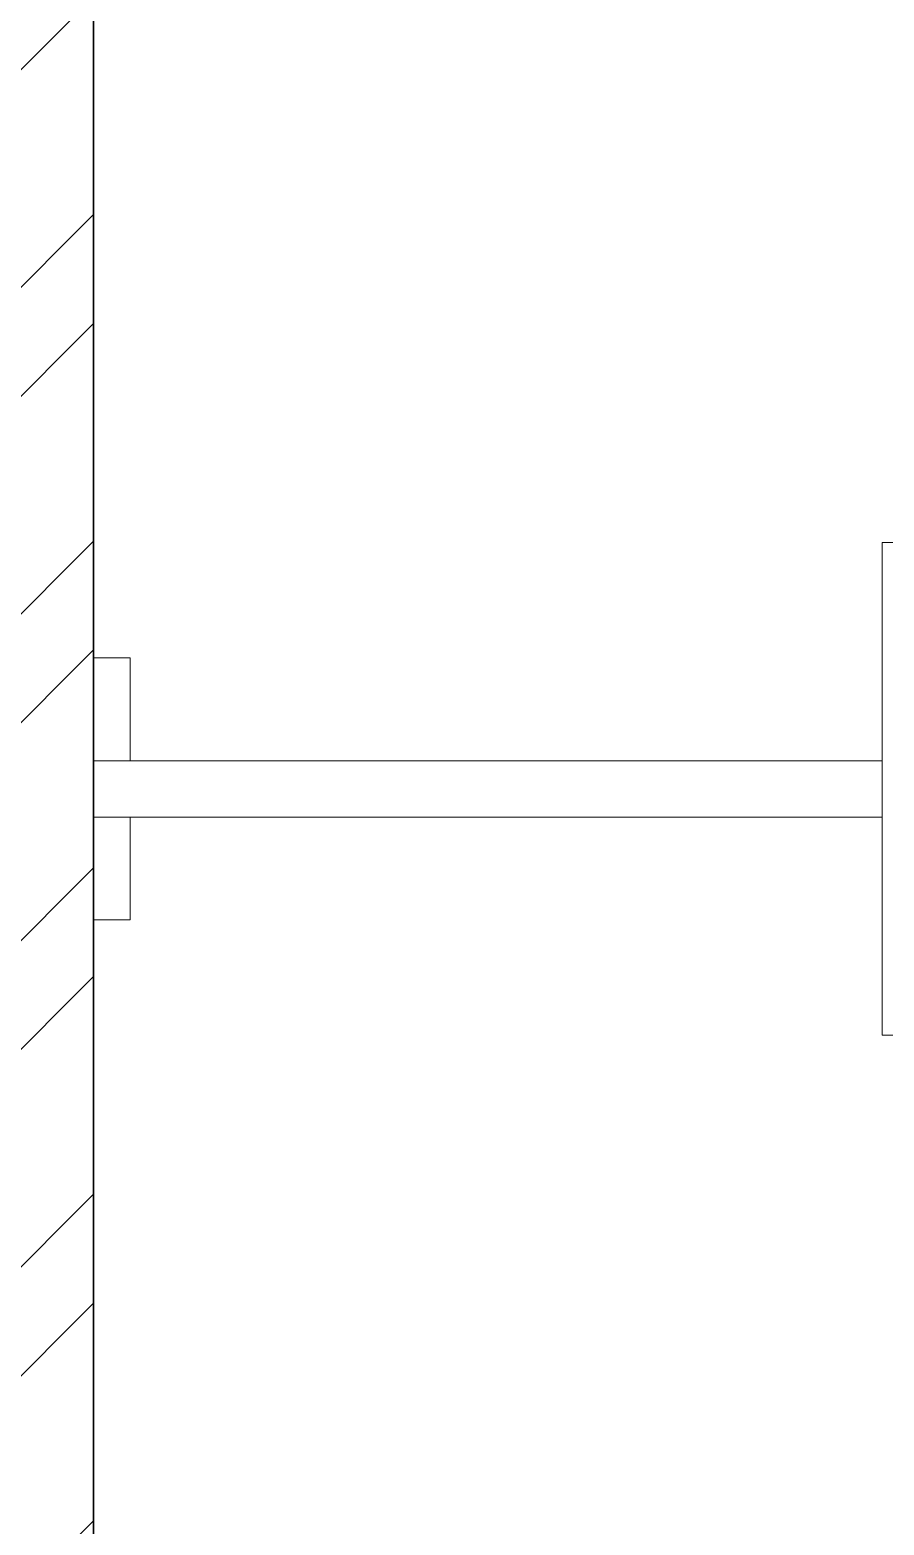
# Model space of a CAD drawing. Header units: inches. Extents: x 3094 to 3721, y -16790 to -15753.
# Drawn here: x 3182.58 to 3196.46, y -15834.9 to -15810.62 of the extents above; entities that cross this region are included whole.
import ezdxf

# ---------------------------------------------------------------- set-up
doc = ezdxf.new("R2010")
doc.units = ezdxf.units.IN
doc.header["$LTSCALE"] = 25
doc.header["$MEASUREMENT"] = 0
for name, color, linetype, lineweight in [('C.P. Fitting', 2, 'Continuous', 13), ('SDA - Bathroom Fittings & Fixtures', 52, 'Continuous', 5), ('SDA - Brick Wall', 7, 'Continuous', 30), ('SDA - Hatch Lite', 252, 'Continuous', 0)]:
    doc.layers.add(name, color=color, linetype=linetype, lineweight=lineweight)
doc.layers.add('PP-TOILET 1', color=34, linetype='Continuous', true_color=0x994200)

# ---------------------------------------------------------------- blocks, each defined once
blk = doc.blocks.new('radse')
at = {"layer": 'C.P. Fitting'}
for p, q in [((2625.103, -25078.772), (2626.656, -25078.772)), ((2628.977, -25092.787), (2628.977, -25078.772)), ((2629.977, -25078.772), (2629.977, -25092.787))]:
    blk.add_line(p, q, dxfattribs=at)
blk.add_lwpolyline([(2625.103, -25070.024), (2633.851, -25070.024), (2633.851, -25078.772), (2625.103, -25078.772)], close=True, dxfattribs=at)
blk.add_lwpolyline([(2629.977, -25092.139), (2631.805, -25092.139), (2631.805, -25092.787), (2627.149, -25092.787), (2627.149, -25092.139), (2628.977, -25092.139)], dxfattribs=at)

msp = doc.modelspace()

# ---------------------------------------------------------------- hatches: boundary and pattern name
at = {"layer": 'SDA - Hatch Lite'}
h = msp.add_hatch(dxfattribs=at)
h.set_pattern_fill('ANSI32', color=256, scale=10)
h.set_pattern_definition([(45, (3081.9256, -16917.6346), (-2.65165, 2.65165), []), (45, (3083.6934, -16917.6346), (-2.65165, 2.65165), [])])
h.paths.add_polyline_path([(3183.616, -15861.796), (3223.144, -15861.796), (3223.144, -15857.338), (3183.616, -15857.338), (3183.616, -15797.579), (3174.561, -15797.579), (3174.561, -15997.74), (3183.616, -15997.74)])
h.paths.add_polyline_path([(3292.639, -15851.835), (3292.639, -15857.338), (3253.144, -15857.338), (3253.144, -15861.796), (3301.694, -15861.796), (3301.694, -15851.835)])
h.paths.add_polyline_path([(3292.639, -15815.79), (3301.694, -15815.79), (3301.694, -15797.579), (3292.639, -15797.579)])
h.paths.add_polyline_path([(3301.694, -15915.898), (3292.639, -15915.898), (3292.639, -15997.74), (3301.694, -15997.74)])

# ---------------------------------------------------------------- linework, layer by layer
at = {"layer": 'PP-TOILET 1'}
msp.add_lwpolyline([(3183.616, -15788.547), (3292.639, -15788.547), (3292.639, -15857.338), (3183.616, -15857.338)], close=True, dxfattribs=at)
at = {"layer": 'SDA - Brick Wall'}
msp.add_line((3183.616, -15857.338), (3183.616, -15797.579), dxfattribs=at)

# ---------------------------------------------------------------- block references
at = {"layer": 'SDA - Bathroom Fittings & Fixtures', "xscale": -0.914509067789756, "yscale": 0.914509067789756, "zscale": 0.9145090677897563, "rotation": 270.0000013191724}
msp.add_blockref('radse', (26131.198, -18227.627), dxfattribs=at)

doc.saveas('drawing.dxf')
